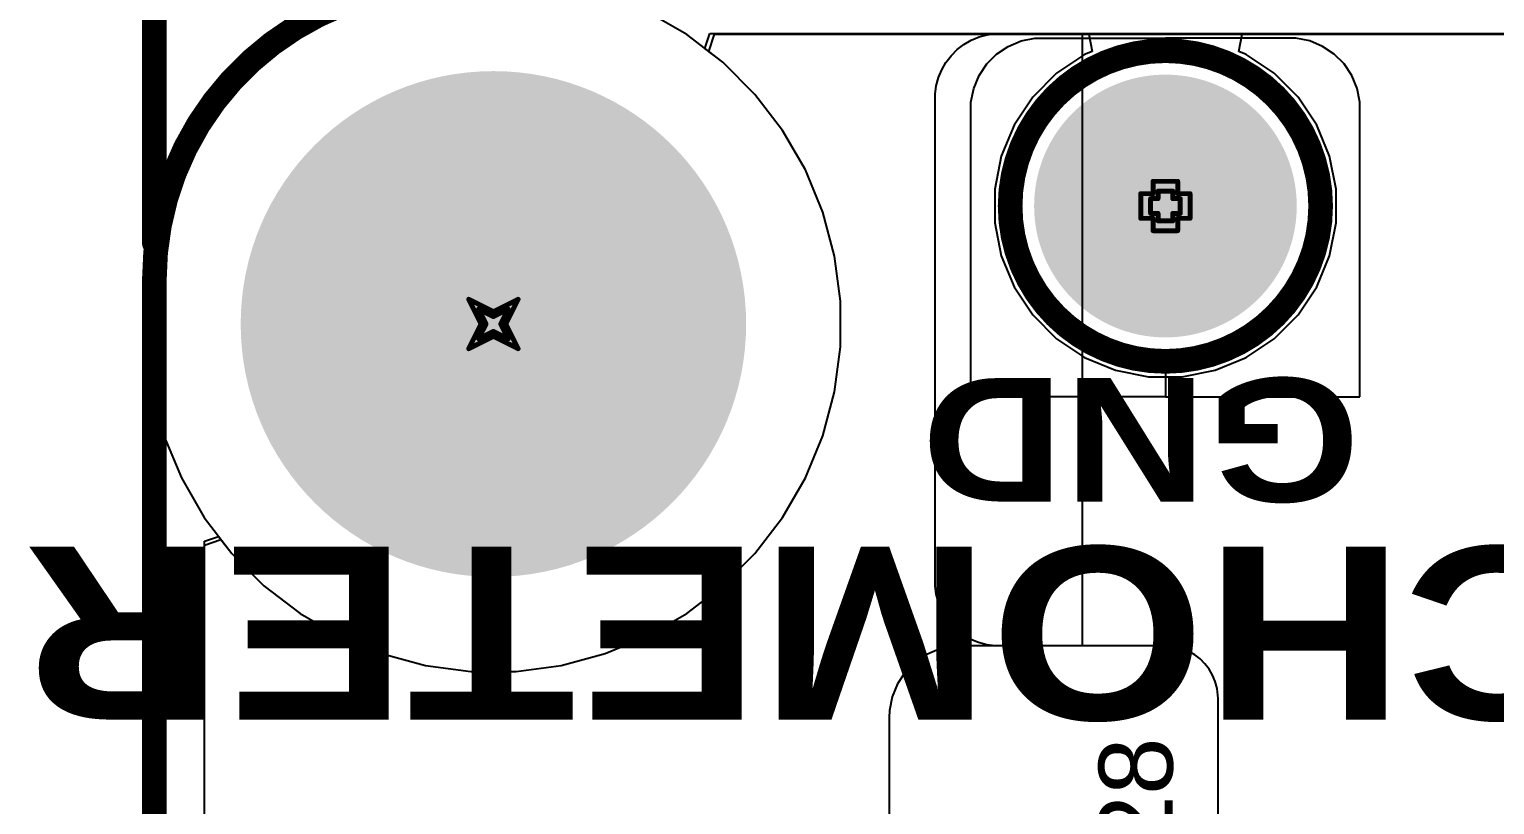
# Model space of a CAD drawing. Header units: inches. Extents: x -5 to 230, y -4 to 159.
# Drawn here: x -4.79 to 10.3, y 68.06 to 76.04 of the extents above; entities that cross this region are included whole.
import ezdxf

# ---------------------------------------------------------------- set-up
doc = ezdxf.new("R2010")
doc.units = ezdxf.units.IN
for name, color, linetype in [('Board Outline', 216, 'Continuous'), ('Bottom Layer', 5, 'Continuous'), ('Bottom Solder', 6, 'Continuous'), ('Dimension', 6, 'Continuous'), ('Drill Drawing', 1, 'Continuous'), ('Layer 1', 16, 'Continuous'), ('Layer 2', 76, 'Continuous'), ('Multi-Layer', 9, 'Continuous'), ('Pad Holes', 156, 'Continuous'), ('Top Layer', 1, 'Continuous'), ('Top Overlay', 2, 'Continuous'), ('Top Solder', 216, 'Continuous')]:
    doc.layers.add(name, color=color, linetype=linetype)
doc.styles.add('Arial', font='', dxfattribs={"height": 0.2})
doc.styles.add('Arial Black_Bold', font='', dxfattribs={"height": 0.2})
doc.styles.get('Arial').set_extended_font_data('Arial')
doc.styles.get('Arial Black_Bold').set_extended_font_data('Arial Black', bold=True)

# ---------------------------------------------------------------- blocks, each defined once
blk = doc.blocks.new('0_5___T____P___6')
at = {"layer": 'Bottom Layer'}
h = blk.add_hatch(color=5, dxfattribs=at)
edge = h.paths.add_edge_path()
edge.add_arc((0, 0), 1.25, 0, 360)
at = {"layer": 'Bottom Solder'}
h = blk.add_hatch(color=6, dxfattribs=at)
edge = h.paths.add_edge_path()
edge.add_arc((0, 0), 1.352, 0, 360)
at = {"layer": 'Layer 1'}
h = blk.add_hatch(color=16, dxfattribs=at)
edge = h.paths.add_edge_path()
edge.add_arc((0, 0), 1.25, 0, 360)
at = {"layer": 'Layer 2'}
h = blk.add_hatch(color=76, dxfattribs=at)
edge = h.paths.add_edge_path()
edge.add_arc((0, 0), 1.25, 0, 360)
at = {"layer": 'Multi-Layer'}
h = blk.add_hatch(color=9, dxfattribs=at)
edge = h.paths.add_edge_path()
edge.add_arc((0, 0), 1.25, 0, 360)
at = {"layer": 'Pad Holes'}
h = blk.add_hatch(color=7, dxfattribs=at)
edge = h.paths.add_edge_path()
edge.add_arc((0, 0), 0.75, 0, 360)
at = {"layer": 'Top Layer'}
h = blk.add_hatch(color=1, dxfattribs=at)
edge = h.paths.add_edge_path()
edge.add_arc((0, 0), 1.25, 0, 360)
at = {"layer": 'Top Solder'}
h = blk.add_hatch(color=216, dxfattribs=at)
edge = h.paths.add_edge_path()
edge.add_arc((0, 0), 1.352, 0, 360)

msp = doc.modelspace()

# ---------------------------------------------------------------- hatches: boundary and pattern name
at = {"layer": 'Bottom Layer'}
h = msp.add_hatch(color=5, dxfattribs=at)
edge = h.paths.add_edge_path()
edge.add_arc((-0.009, 73.009), 2.5, 0, 360)
at = {"layer": 'Bottom Solder'}
h = msp.add_hatch(color=6, dxfattribs=at)
edge = h.paths.add_edge_path()
edge.add_arc((-0.009, 73.009), 2.602, 0, 360)
at = {"layer": 'Layer 1'}
h = msp.add_hatch(color=16, dxfattribs=at)
edge = h.paths.add_edge_path()
edge.add_arc((-0.009, 73.009), 2.5, 0, 360)
at = {"layer": 'Layer 2'}
h = msp.add_hatch(color=76, dxfattribs=at)
edge = h.paths.add_edge_path()
edge.add_arc((-0.009, 73.009), 2.5, 0, 360)
at = {"layer": 'Multi-Layer'}
h = msp.add_hatch(color=9, dxfattribs=at)
edge = h.paths.add_edge_path()
edge.add_arc((-0.009, 73.009), 2.5, 0, 360)
at = {"layer": 'Pad Holes'}
h = msp.add_hatch(color=7, dxfattribs=at)
edge = h.paths.add_edge_path()
edge.add_arc((-0.009, 73.009), 1.5, 0, 360)
at = {"layer": 'Top Layer'}
h = msp.add_hatch(color=1, dxfattribs=at)
edge = h.paths.add_edge_path()
edge.add_arc((-0.009, 73.009), 2.5, 0, 360)
at = {"layer": 'Top Solder'}
h = msp.add_hatch(color=216, dxfattribs=at)
edge = h.paths.add_edge_path()
edge.add_arc((-0.009, 73.009), 2.602, 0, 360)

# ---------------------------------------------------------------- linework, layer by layer
at = {"layer": 'Board Outline'}
for points in [[(-3.5, 73.461, 0.254, 0.254, -0.414214), (-0.452, 76.509, 0.254, 0.254, 0)], [(-3.5, -0.443, 0.254, 0.254, 0), (-3.5, 73.461, 0.254, 0.254, 0)]]:
    msp.add_lwpolyline(points, format="xyseb", dxfattribs=at)
msp.add_lwpolyline([(-3.563, 73.461, 0.127, 0.127, 1), (-3.436, 73.461, 0.127, 0.127, 1)], format="xyseb", close=True, dxfattribs=at)
msp.add_lwpolyline([(-3.563, 73.461, 0.127, 0.127, 1), (-3.436, 73.461, 0.127, 0.127, 1)], format="xyseb", close=True, dxfattribs=at)
at = {"layer": 'Bottom Layer'}
for p, q in [((2.208, 75.813), (2.268, 75.991)), ((2.268, 75.991), (6.12, 75.991)), ((6.12, 75.991), (6.155, 75.813)), ((7.664, 75.813), (7.7, 75.991)), ((7.7, 75.991), (12.365, 75.991)), ((2.353, 75.702), (2.208, 75.813)), ((6.077, 75.781), (5.789, 75.589)), ((6.155, 75.813), (6.077, 75.781)), ((7.742, 75.781), (7.664, 75.813)), ((8.03, 75.589), (7.742, 75.781)), ((2.684, 75.371), (2.353, 75.702)), ((5.789, 75.589), (5.544, 75.344)), ((8.275, 75.344), (8.03, 75.589)), ((2.969, 74.999), (2.684, 75.371)), ((5.544, 75.344), (5.352, 75.056)), ((8.468, 75.056), (8.275, 75.344)), ((3.204, 74.594), (2.969, 74.999)), ((5.352, 75.056), (5.219, 74.736)), ((8.6, 74.736), (8.468, 75.056)), ((5.219, 74.736), (5.152, 74.396)), ((8.668, 74.396), (8.6, 74.736)), ((3.383, 74.161), (3.204, 74.594)), ((5.152, 74.396), (5.152, 74.05)), ((8.668, 74.05), (8.668, 74.396)), ((3.504, 73.708), (3.383, 74.161)), ((5.152, 74.05), (5.219, 73.71)), ((8.6, 73.71), (8.668, 74.05)), ((3.565, 73.244), (3.504, 73.708)), ((5.219, 73.71), (5.352, 73.39)), ((8.468, 73.39), (8.6, 73.71)), ((5.352, 73.39), (5.544, 73.103)), ((8.275, 73.103), (8.468, 73.39)), ((3.565, 72.775), (3.565, 73.244)), ((5.544, 73.103), (5.789, 72.858)), ((8.03, 72.858), (8.275, 73.103)), ((3.504, 72.31), (3.565, 72.775)), ((5.789, 72.858), (6.077, 72.665)), ((7.742, 72.665), (8.03, 72.858)), ((6.077, 72.665), (6.397, 72.533)), ((7.423, 72.533), (7.742, 72.665)), ((6.397, 72.533), (6.737, 72.465)), ((6.737, 72.465), (7.083, 72.465)), ((7.083, 72.465), (7.423, 72.533)), ((3.383, 71.858), (3.504, 72.31)), ((3.204, 71.425), (3.383, 71.858)), ((2.969, 71.019), (3.204, 71.425)), ((2.684, 70.647), (2.969, 71.019)), ((-2.982, 70.735), (-2.814, 70.793)), ((-2.814, 70.793), (-2.702, 70.647)), ((-2.982, 2.277), (-2.982, 70.735)), ((-2.702, 70.647), (-2.371, 70.316)), ((2.353, 70.316), (2.684, 70.647)), ((-2.371, 70.316), (-1.999, 70.031)), ((1.981, 70.031), (2.353, 70.316)), ((-1.999, 70.031), (-1.593, 69.797)), ((1.575, 69.797), (1.981, 70.031)), ((-1.593, 69.797), (-1.161, 69.617)), ((1.142, 69.617), (1.575, 69.797)), ((-1.161, 69.617), (-0.708, 69.496)), ((0.69, 69.496), (1.142, 69.617)), ((-0.708, 69.496), (-0.243, 69.435)), ((-0.243, 69.435), (0.225, 69.435)), ((0.225, 69.435), (0.69, 69.496))]:
    msp.add_line(p, q, dxfattribs=at)
at = {"layer": 'Dimension'}
msp.add_lwpolyline([(-3.5, 73.842, 0.254, 0.254, 0), (-3.5, 87.122, 0.254, 0.254, 0)], format="xyseb", dxfattribs=at)
msp.add_lwpolyline([(-3.563, 73.842, 0.127, 0.127, 1), (-3.436, 73.842, 0.127, 0.127, 1)], format="xyseb", close=True, dxfattribs=at)
at = {"layer": 'Drill Drawing'}
for points in [[(6.783, 74.35, 0.0508, 0.0508, 0), (6.783, 74.477, 0.0508, 0.0508, 0)], [(6.783, 74.477, 0.0508, 0.0508, 0), (7.037, 74.477, 0.0508, 0.0508, 0)], [(6.834, 74.299, 0.0508, 0.0508, 0), (6.834, 74.376, 0.0508, 0.0508, 0)], [(6.834, 74.376, 0.0508, 0.0508, 0), (6.986, 74.376, 0.0508, 0.0508, 0)], [(6.986, 74.299, 0.0508, 0.0508, 0), (6.986, 74.376, 0.0508, 0.0508, 0)], [(7.037, 74.35, 0.0508, 0.0508, 0), (7.037, 74.477, 0.0508, 0.0508, 0)], [(6.656, 74.096, 0.0508, 0.0508, 0), (6.656, 74.35, 0.0508, 0.0508, 0)], [(6.656, 74.35, 0.0508, 0.0508, 0), (6.783, 74.35, 0.0508, 0.0508, 0)], [(6.757, 74.147, 0.0508, 0.0508, 0), (6.757, 74.299, 0.0508, 0.0508, 0)], [(6.757, 74.299, 0.0508, 0.0508, 0), (6.834, 74.299, 0.0508, 0.0508, 0)], [(6.986, 74.299, 0.0508, 0.0508, 0), (7.062, 74.299, 0.0508, 0.0508, 0)], [(7.037, 74.35, 0.0508, 0.0508, 0), (7.164, 74.35, 0.0508, 0.0508, 0)], [(7.062, 74.147, 0.0508, 0.0508, 0), (7.062, 74.299, 0.0508, 0.0508, 0)], [(7.164, 74.096, 0.0508, 0.0508, 0), (7.164, 74.35, 0.0508, 0.0508, 0)], [(6.656, 74.096, 0.0508, 0.0508, 0), (6.783, 74.096, 0.0508, 0.0508, 0)], [(6.757, 74.147, 0.0508, 0.0508, 0), (6.834, 74.147, 0.0508, 0.0508, 0)], [(6.783, 73.969, 0.0508, 0.0508, 0), (6.783, 74.096, 0.0508, 0.0508, 0)], [(6.834, 74.071, 0.0508, 0.0508, 0), (6.834, 74.147, 0.0508, 0.0508, 0)], [(6.834, 74.071, 0.0508, 0.0508, 0), (6.986, 74.071, 0.0508, 0.0508, 0)], [(6.986, 74.147, 0.0508, 0.0508, 0), (7.062, 74.147, 0.0508, 0.0508, 0)], [(6.986, 74.071, 0.0508, 0.0508, 0), (6.986, 74.147, 0.0508, 0.0508, 0)], [(7.037, 74.096, 0.0508, 0.0508, 0), (7.164, 74.096, 0.0508, 0.0508, 0)], [(7.037, 73.969, 0.0508, 0.0508, 0), (7.037, 74.096, 0.0508, 0.0508, 0)], [(6.783, 73.969, 0.0508, 0.0508, 0), (7.037, 73.969, 0.0508, 0.0508, 0)], [(-0.263, 73.263, 0.0508, 0.0508, 0), (-0.009, 73.136, 0.0508, 0.0508, 0)], [(-0.263, 73.263, 0.0508, 0.0508, 0), (-0.136, 73.009, 0.0508, 0.0508, 0)], [(-0.162, 73.162, 0.0508, 0.0508, 0), (-0.009, 73.085, 0.0508, 0.0508, 0)], [(-0.162, 73.162, 0.0508, 0.0508, 0), (-0.085, 73.009, 0.0508, 0.0508, 0)], [(-0.009, 73.136, 0.0508, 0.0508, 0), (0.245, 73.263, 0.0508, 0.0508, 0)], [(-0.009, 73.085, 0.0508, 0.0508, 0), (0.143, 73.162, 0.0508, 0.0508, 0)], [(0.067, 73.009, 0.0508, 0.0508, 0), (0.143, 73.162, 0.0508, 0.0508, 0)], [(0.118, 73.009, 0.0508, 0.0508, 0), (0.245, 73.263, 0.0508, 0.0508, 0)], [(-0.263, 72.755, 0.0508, 0.0508, 0), (-0.136, 73.009, 0.0508, 0.0508, 0)], [(-0.162, 72.857, 0.0508, 0.0508, 0), (-0.085, 73.009, 0.0508, 0.0508, 0)], [(0.067, 73.009, 0.0508, 0.0508, 0), (0.143, 72.857, 0.0508, 0.0508, 0)], [(0.118, 73.009, 0.0508, 0.0508, 0), (0.245, 72.755, 0.0508, 0.0508, 0)], [(-0.263, 72.755, 0.0508, 0.0508, 0), (-0.009, 72.882, 0.0508, 0.0508, 0)], [(-0.162, 72.857, 0.0508, 0.0508, 0), (-0.009, 72.933, 0.0508, 0.0508, 0)], [(-0.009, 72.933, 0.0508, 0.0508, 0), (0.143, 72.857, 0.0508, 0.0508, 0)], [(-0.009, 72.882, 0.0508, 0.0508, 0), (0.245, 72.755, 0.0508, 0.0508, 0)]]:
    msp.add_lwpolyline(points, format="xyseb", dxfattribs=at)
for points in [[(6.77, 74.477, 0.0254, 0.0254, 1), (6.795, 74.477, 0.0254, 0.0254, 1)], [(6.77, 74.477, 0.0254, 0.0254, 1), (6.795, 74.477, 0.0254, 0.0254, 1)], [(6.821, 74.376, 0.0254, 0.0254, 1), (6.846, 74.376, 0.0254, 0.0254, 1)], [(6.821, 74.376, 0.0254, 0.0254, 1), (6.846, 74.376, 0.0254, 0.0254, 1)], [(6.973, 74.376, 0.0254, 0.0254, 1), (6.999, 74.376, 0.0254, 0.0254, 1)], [(6.973, 74.376, 0.0254, 0.0254, 1), (6.999, 74.376, 0.0254, 0.0254, 1)], [(7.024, 74.477, 0.0254, 0.0254, 1), (7.049, 74.477, 0.0254, 0.0254, 1)], [(7.024, 74.477, 0.0254, 0.0254, 1), (7.049, 74.477, 0.0254, 0.0254, 1)], [(6.643, 74.35, 0.0254, 0.0254, 1), (6.668, 74.35, 0.0254, 0.0254, 1)], [(6.643, 74.35, 0.0254, 0.0254, 1), (6.668, 74.35, 0.0254, 0.0254, 1)], [(6.745, 74.299, 0.0254, 0.0254, 1), (6.77, 74.299, 0.0254, 0.0254, 1)], [(6.745, 74.299, 0.0254, 0.0254, 1), (6.77, 74.299, 0.0254, 0.0254, 1)], [(6.77, 74.35, 0.0254, 0.0254, 1), (6.795, 74.35, 0.0254, 0.0254, 1)], [(6.77, 74.35, 0.0254, 0.0254, 1), (6.795, 74.35, 0.0254, 0.0254, 1)], [(6.821, 74.299, 0.0254, 0.0254, 1), (6.846, 74.299, 0.0254, 0.0254, 1)], [(6.821, 74.299, 0.0254, 0.0254, 1), (6.846, 74.299, 0.0254, 0.0254, 1)], [(6.973, 74.299, 0.0254, 0.0254, 1), (6.999, 74.299, 0.0254, 0.0254, 1)], [(6.973, 74.299, 0.0254, 0.0254, 1), (6.999, 74.299, 0.0254, 0.0254, 1)], [(7.024, 74.35, 0.0254, 0.0254, 1), (7.049, 74.35, 0.0254, 0.0254, 1)], [(7.024, 74.35, 0.0254, 0.0254, 1), (7.049, 74.35, 0.0254, 0.0254, 1)], [(7.049, 74.299, 0.0254, 0.0254, 1), (7.075, 74.299, 0.0254, 0.0254, 1)], [(7.049, 74.299, 0.0254, 0.0254, 1), (7.075, 74.299, 0.0254, 0.0254, 1)], [(7.151, 74.35, 0.0254, 0.0254, 1), (7.176, 74.35, 0.0254, 0.0254, 1)], [(7.151, 74.35, 0.0254, 0.0254, 1), (7.176, 74.35, 0.0254, 0.0254, 1)], [(6.643, 74.096, 0.0254, 0.0254, 1), (6.668, 74.096, 0.0254, 0.0254, 1)], [(6.643, 74.096, 0.0254, 0.0254, 1), (6.668, 74.096, 0.0254, 0.0254, 1)], [(6.745, 74.147, 0.0254, 0.0254, 1), (6.77, 74.147, 0.0254, 0.0254, 1)], [(6.745, 74.147, 0.0254, 0.0254, 1), (6.77, 74.147, 0.0254, 0.0254, 1)], [(6.77, 74.096, 0.0254, 0.0254, 1), (6.795, 74.096, 0.0254, 0.0254, 1)], [(6.77, 74.096, 0.0254, 0.0254, 1), (6.795, 74.096, 0.0254, 0.0254, 1)], [(6.821, 74.147, 0.0254, 0.0254, 1), (6.846, 74.147, 0.0254, 0.0254, 1)], [(6.821, 74.147, 0.0254, 0.0254, 1), (6.846, 74.147, 0.0254, 0.0254, 1)], [(6.821, 74.071, 0.0254, 0.0254, 1), (6.846, 74.071, 0.0254, 0.0254, 1)], [(6.821, 74.071, 0.0254, 0.0254, 1), (6.846, 74.071, 0.0254, 0.0254, 1)], [(6.973, 74.147, 0.0254, 0.0254, 1), (6.999, 74.147, 0.0254, 0.0254, 1)], [(6.973, 74.147, 0.0254, 0.0254, 1), (6.999, 74.147, 0.0254, 0.0254, 1)], [(6.973, 74.071, 0.0254, 0.0254, 1), (6.999, 74.071, 0.0254, 0.0254, 1)], [(6.973, 74.071, 0.0254, 0.0254, 1), (6.999, 74.071, 0.0254, 0.0254, 1)], [(7.024, 74.096, 0.0254, 0.0254, 1), (7.049, 74.096, 0.0254, 0.0254, 1)], [(7.024, 74.096, 0.0254, 0.0254, 1), (7.049, 74.096, 0.0254, 0.0254, 1)], [(7.049, 74.147, 0.0254, 0.0254, 1), (7.075, 74.147, 0.0254, 0.0254, 1)], [(7.049, 74.147, 0.0254, 0.0254, 1), (7.075, 74.147, 0.0254, 0.0254, 1)], [(7.151, 74.096, 0.0254, 0.0254, 1), (7.176, 74.096, 0.0254, 0.0254, 1)], [(7.151, 74.096, 0.0254, 0.0254, 1), (7.176, 74.096, 0.0254, 0.0254, 1)], [(6.77, 73.969, 0.0254, 0.0254, 1), (6.795, 73.969, 0.0254, 0.0254, 1)], [(6.77, 73.969, 0.0254, 0.0254, 1), (6.795, 73.969, 0.0254, 0.0254, 1)], [(7.024, 73.969, 0.0254, 0.0254, 1), (7.049, 73.969, 0.0254, 0.0254, 1)], [(7.024, 73.969, 0.0254, 0.0254, 1), (7.049, 73.969, 0.0254, 0.0254, 1)], [(-0.276, 73.263, 0.0254, 0.0254, 1), (-0.25, 73.263, 0.0254, 0.0254, 1)], [(-0.276, 73.263, 0.0254, 0.0254, 1), (-0.25, 73.263, 0.0254, 0.0254, 1)], [(-0.174, 73.162, 0.0254, 0.0254, 1), (-0.149, 73.162, 0.0254, 0.0254, 1)], [(-0.174, 73.162, 0.0254, 0.0254, 1), (-0.149, 73.162, 0.0254, 0.0254, 1)], [(0.131, 73.162, 0.0254, 0.0254, 1), (0.156, 73.162, 0.0254, 0.0254, 1)], [(0.131, 73.162, 0.0254, 0.0254, 1), (0.156, 73.162, 0.0254, 0.0254, 1)], [(0.232, 73.263, 0.0254, 0.0254, 1), (0.258, 73.263, 0.0254, 0.0254, 1)], [(0.232, 73.263, 0.0254, 0.0254, 1), (0.258, 73.263, 0.0254, 0.0254, 1)], [(-0.149, 73.009, 0.0254, 0.0254, 1), (-0.123, 73.009, 0.0254, 0.0254, 1)], [(-0.149, 73.009, 0.0254, 0.0254, 1), (-0.123, 73.009, 0.0254, 0.0254, 1)], [(-0.098, 73.009, 0.0254, 0.0254, 1), (-0.073, 73.009, 0.0254, 0.0254, 1)], [(-0.098, 73.009, 0.0254, 0.0254, 1), (-0.073, 73.009, 0.0254, 0.0254, 1)], [(-0.022, 73.136, 0.0254, 0.0254, 1), (0.004, 73.136, 0.0254, 0.0254, 1)], [(-0.022, 73.136, 0.0254, 0.0254, 1), (0.004, 73.136, 0.0254, 0.0254, 1)], [(-0.022, 73.085, 0.0254, 0.0254, 1), (0.004, 73.085, 0.0254, 0.0254, 1)], [(-0.022, 73.085, 0.0254, 0.0254, 1), (0.004, 73.085, 0.0254, 0.0254, 1)], [(0.054, 73.009, 0.0254, 0.0254, 1), (0.08, 73.009, 0.0254, 0.0254, 1)], [(0.054, 73.009, 0.0254, 0.0254, 1), (0.08, 73.009, 0.0254, 0.0254, 1)], [(0.105, 73.009, 0.0254, 0.0254, 1), (0.131, 73.009, 0.0254, 0.0254, 1)], [(0.105, 73.009, 0.0254, 0.0254, 1), (0.131, 73.009, 0.0254, 0.0254, 1)], [(-0.174, 72.857, 0.0254, 0.0254, 1), (-0.149, 72.857, 0.0254, 0.0254, 1)], [(-0.174, 72.857, 0.0254, 0.0254, 1), (-0.149, 72.857, 0.0254, 0.0254, 1)], [(-0.022, 72.933, 0.0254, 0.0254, 1), (0.004, 72.933, 0.0254, 0.0254, 1)], [(-0.022, 72.933, 0.0254, 0.0254, 1), (0.004, 72.933, 0.0254, 0.0254, 1)], [(-0.022, 72.882, 0.0254, 0.0254, 1), (0.004, 72.882, 0.0254, 0.0254, 1)], [(-0.022, 72.882, 0.0254, 0.0254, 1), (0.004, 72.882, 0.0254, 0.0254, 1)], [(0.131, 72.857, 0.0254, 0.0254, 1), (0.156, 72.857, 0.0254, 0.0254, 1)], [(0.131, 72.857, 0.0254, 0.0254, 1), (0.156, 72.857, 0.0254, 0.0254, 1)], [(-0.276, 72.755, 0.0254, 0.0254, 1), (-0.25, 72.755, 0.0254, 0.0254, 1)], [(-0.276, 72.755, 0.0254, 0.0254, 1), (-0.25, 72.755, 0.0254, 0.0254, 1)], [(0.232, 72.755, 0.0254, 0.0254, 1), (0.258, 72.755, 0.0254, 0.0254, 1)], [(0.232, 72.755, 0.0254, 0.0254, 1), (0.258, 72.755, 0.0254, 0.0254, 1)]]:
    msp.add_lwpolyline(points, format="xyseb", close=True, dxfattribs=at)
at = {"layer": 'Layer 1'}
for p, q in [((2.208, 75.813), (2.268, 75.991)), ((2.268, 75.991), (12.365, 75.991)), ((2.353, 75.702), (2.208, 75.813)), ((2.684, 75.371), (2.353, 75.702)), ((2.969, 74.999), (2.684, 75.371)), ((3.204, 74.594), (2.969, 74.999)), ((3.383, 74.161), (3.204, 74.594)), ((3.504, 73.708), (3.383, 74.161)), ((3.565, 73.244), (3.504, 73.708)), ((3.565, 72.775), (3.565, 73.244)), ((3.504, 72.31), (3.565, 72.775)), ((3.383, 71.858), (3.504, 72.31)), ((3.204, 71.425), (3.383, 71.858)), ((2.969, 71.019), (3.204, 71.425)), ((2.684, 70.647), (2.969, 71.019)), ((-2.982, 70.735), (-2.814, 70.793)), ((-2.814, 70.793), (-2.702, 70.647)), ((-2.982, 64.346), (-2.982, 70.735)), ((-2.702, 70.647), (-2.371, 70.316)), ((2.353, 70.316), (2.684, 70.647)), ((-2.371, 70.316), (-1.999, 70.031)), ((1.981, 70.031), (2.353, 70.316)), ((-1.999, 70.031), (-1.593, 69.797)), ((1.575, 69.797), (1.981, 70.031)), ((-1.593, 69.797), (-1.161, 69.617)), ((1.142, 69.617), (1.575, 69.797)), ((-1.161, 69.617), (-0.708, 69.496)), ((0.69, 69.496), (1.142, 69.617)), ((-0.708, 69.496), (-0.243, 69.435)), ((-0.243, 69.435), (0.225, 69.435)), ((0.225, 69.435), (0.69, 69.496))]:
    msp.add_line(p, q, dxfattribs=at)
at = {"layer": 'Layer 2'}
for p, q in [((2.208, 75.813), (2.268, 75.991)), ((2.268, 75.991), (6.12, 75.991)), ((6.12, 75.991), (6.155, 75.813)), ((7.664, 75.813), (7.7, 75.991)), ((7.7, 75.991), (12.365, 75.991)), ((2.353, 75.702), (2.208, 75.813)), ((6.077, 75.781), (5.789, 75.589)), ((6.155, 75.813), (6.077, 75.781)), ((7.742, 75.781), (7.664, 75.813)), ((8.03, 75.589), (7.742, 75.781)), ((2.684, 75.371), (2.353, 75.702)), ((5.789, 75.589), (5.544, 75.344)), ((8.275, 75.344), (8.03, 75.589)), ((2.969, 74.999), (2.684, 75.371)), ((5.544, 75.344), (5.352, 75.056)), ((8.468, 75.056), (8.275, 75.344)), ((3.204, 74.594), (2.969, 74.999)), ((5.352, 75.056), (5.219, 74.736)), ((8.6, 74.736), (8.468, 75.056)), ((5.219, 74.736), (5.152, 74.396)), ((8.668, 74.396), (8.6, 74.736)), ((3.383, 74.161), (3.204, 74.594)), ((5.152, 74.396), (5.152, 74.05)), ((8.668, 74.05), (8.668, 74.396)), ((3.504, 73.708), (3.383, 74.161)), ((5.152, 74.05), (5.219, 73.71)), ((8.6, 73.71), (8.668, 74.05)), ((3.565, 73.244), (3.504, 73.708)), ((5.219, 73.71), (5.352, 73.39)), ((8.468, 73.39), (8.6, 73.71)), ((5.352, 73.39), (5.544, 73.103)), ((8.275, 73.103), (8.468, 73.39)), ((3.565, 72.775), (3.565, 73.244)), ((5.544, 73.103), (5.789, 72.858)), ((8.03, 72.858), (8.275, 73.103)), ((3.504, 72.31), (3.565, 72.775)), ((5.789, 72.858), (6.077, 72.665)), ((7.742, 72.665), (8.03, 72.858)), ((6.077, 72.665), (6.397, 72.533)), ((7.423, 72.533), (7.742, 72.665)), ((6.397, 72.533), (6.737, 72.465)), ((6.737, 72.465), (7.083, 72.465)), ((7.083, 72.465), (7.423, 72.533)), ((3.383, 71.858), (3.504, 72.31)), ((3.204, 71.425), (3.383, 71.858)), ((2.969, 71.019), (3.204, 71.425)), ((2.684, 70.647), (2.969, 71.019)), ((-2.982, 70.735), (-2.814, 70.793)), ((-2.814, 70.793), (-2.702, 70.647)), ((-2.982, 2.277), (-2.982, 70.735)), ((-2.702, 70.647), (-2.371, 70.316)), ((2.353, 70.316), (2.684, 70.647)), ((-2.371, 70.316), (-1.999, 70.031)), ((1.981, 70.031), (2.353, 70.316)), ((-1.999, 70.031), (-1.593, 69.797)), ((1.575, 69.797), (1.981, 70.031)), ((-1.593, 69.797), (-1.161, 69.617)), ((1.142, 69.617), (1.575, 69.797)), ((-1.161, 69.617), (-0.708, 69.496)), ((0.69, 69.496), (1.142, 69.617)), ((-0.708, 69.496), (-0.243, 69.435)), ((-0.243, 69.435), (0.225, 69.435)), ((0.225, 69.435), (0.69, 69.496))]:
    msp.add_line(p, q, dxfattribs=at)
at = {"layer": 'Multi-Layer'}
for p, q in [((-1.593, 76.222), (-1.999, 75.988)), ((1.981, 75.988), (1.575, 76.222)), ((-1.999, 75.988), (-2.371, 75.702)), ((2.353, 75.702), (1.981, 75.988)), ((-2.371, 75.702), (-2.702, 75.371)), ((2.684, 75.371), (2.353, 75.702)), ((-2.702, 75.371), (-2.988, 74.999)), ((2.969, 74.999), (2.684, 75.371)), ((-2.988, 74.999), (-3.222, 74.594)), ((3.204, 74.594), (2.969, 74.999)), ((-3.222, 74.594), (-3.401, 74.161)), ((3.383, 74.161), (3.204, 74.594)), ((-3.401, 74.161), (-3.522, 73.708)), ((3.504, 73.708), (3.383, 74.161)), ((-3.522, 73.708), (-3.584, 73.244)), ((3.565, 73.244), (3.504, 73.708)), ((-3.584, 73.244), (-3.584, 73.009)), ((3.565, 73.009), (3.565, 73.244)), ((-3.584, 73.009), (-3.584, 73.009)), ((-3.584, 73.009), (-3.584, 72.775)), ((3.565, 72.775), (3.565, 73.009)), ((-3.584, 72.775), (-3.522, 72.31)), ((3.504, 72.31), (3.565, 72.775)), ((-3.522, 72.31), (-3.401, 71.858)), ((3.383, 71.858), (3.504, 72.31)), ((-3.401, 71.858), (-3.222, 71.425)), ((3.204, 71.425), (3.383, 71.858)), ((-3.222, 71.425), (-2.988, 71.019)), ((2.969, 71.019), (3.204, 71.425)), ((-2.988, 71.019), (-2.702, 70.647)), ((2.684, 70.647), (2.969, 71.019)), ((-2.702, 70.647), (-2.371, 70.316)), ((2.353, 70.316), (2.684, 70.647)), ((-2.371, 70.316), (-1.999, 70.031)), ((1.981, 70.031), (2.353, 70.316)), ((-1.999, 70.031), (-1.593, 69.797)), ((1.575, 69.797), (1.981, 70.031)), ((-1.593, 69.797), (-1.161, 69.617)), ((1.142, 69.617), (1.575, 69.797)), ((-1.161, 69.617), (-0.708, 69.496)), ((0.69, 69.496), (1.142, 69.617)), ((-0.708, 69.496), (-0.243, 69.435)), ((-0.243, 69.435), (-0.009, 69.435)), ((-0.009, 69.435), (0.225, 69.435)), ((0.225, 69.435), (0.69, 69.496))]:
    msp.add_line(p, q, dxfattribs=at)
at = {"layer": 'Top Layer'}
for p, q in [((2.168, 75.844), (2.219, 75.997)), ((2.219, 75.997), (6.054, 75.997)), ((4.835, 75.885), (4.911, 75.929)), ((4.911, 75.929), (4.992, 75.963)), ((4.992, 75.963), (5.076, 75.985)), ((5.076, 75.985), (5.163, 75.997)), ((5.163, 75.997), (5.207, 75.997)), ((5.207, 75.997), (10.393, 75.997)), ((6.054, 75.997), (6.054, 69.698)), ((2.353, 75.702), (2.168, 75.844)), ((4.65, 75.701), (4.704, 75.77)), ((4.704, 75.77), (4.766, 75.832)), ((4.766, 75.832), (4.835, 75.885)), ((2.684, 75.371), (2.353, 75.702)), ((4.573, 75.544), (4.607, 75.625)), ((4.607, 75.625), (4.65, 75.701)), ((4.539, 75.373), (4.55, 75.459)), ((4.55, 75.459), (4.573, 75.544)), ((2.969, 74.999), (2.684, 75.371)), ((4.539, 75.329), (4.539, 75.373)), ((4.539, 70.358), (4.539, 75.329)), ((3.204, 74.594), (2.969, 74.999)), ((3.383, 74.161), (3.204, 74.594)), ((3.504, 73.708), (3.383, 74.161)), ((3.565, 73.244), (3.504, 73.708)), ((3.565, 72.775), (3.565, 73.244)), ((3.504, 72.31), (3.565, 72.775)), ((3.383, 71.858), (3.504, 72.31)), ((3.204, 71.425), (3.383, 71.858)), ((2.969, 71.019), (3.204, 71.425)), ((2.684, 70.647), (2.969, 71.019)), ((-2.982, 70.775), (-2.838, 70.824)), ((-2.982, 55.374), (-2.982, 70.775)), ((-2.838, 70.824), (-2.702, 70.647)), ((-2.702, 70.647), (-2.371, 70.316)), ((2.353, 70.316), (2.684, 70.647)), ((-2.371, 70.316), (-1.999, 70.031)), ((1.981, 70.031), (2.353, 70.316)), ((4.539, 70.315), (4.539, 70.358)), ((4.55, 70.229), (4.539, 70.315)), ((4.573, 70.145), (4.55, 70.229)), ((-1.999, 70.031), (-1.593, 69.797)), ((1.575, 69.797), (1.981, 70.031)), ((4.606, 70.065), (4.573, 70.145)), ((4.649, 69.99), (4.606, 70.065)), ((4.702, 69.922), (4.649, 69.99)), ((4.763, 69.86), (4.702, 69.922)), ((4.832, 69.808), (4.763, 69.86)), ((-1.593, 69.797), (-1.161, 69.617)), ((1.142, 69.617), (1.575, 69.797)), ((4.907, 69.764), (4.832, 69.808)), ((4.987, 69.731), (4.907, 69.764)), ((5.07, 69.709), (4.987, 69.731)), ((5.156, 69.698), (5.07, 69.709)), ((-1.161, 69.617), (-0.708, 69.496)), ((0.69, 69.496), (1.142, 69.617)), ((4.454, 69.61), (4.334, 69.53)), ((4.588, 69.666), (4.454, 69.61)), ((4.729, 69.694), (4.588, 69.666)), ((4.802, 69.698), (4.729, 69.694)), ((6.054, 69.698), (4.802, 69.698)), ((5.199, 69.698), (5.156, 69.698)), ((6.909, 69.698), (5.199, 69.698)), ((6.944, 69.696), (6.909, 69.698)), ((7.015, 69.687), (6.944, 69.696)), ((7.083, 69.669), (7.015, 69.687)), ((7.149, 69.642), (7.083, 69.669)), ((7.211, 69.606), (7.149, 69.642)), ((7.267, 69.563), (7.211, 69.606)), ((7.317, 69.513), (7.267, 69.563)), ((-0.708, 69.496), (-0.243, 69.435)), ((-0.243, 69.435), (0.225, 69.435)), ((0.225, 69.435), (0.69, 69.496)), ((4.231, 69.428), (4.151, 69.308)), ((4.334, 69.53), (4.231, 69.428)), ((7.36, 69.456), (7.317, 69.513)), ((7.396, 69.395), (7.36, 69.456)), ((4.151, 69.308), (4.096, 69.174)), ((7.423, 69.329), (7.396, 69.395)), ((7.441, 69.26), (7.423, 69.329)), ((7.451, 69.19), (7.441, 69.26)), ((4.096, 69.174), (4.068, 69.032)), ((7.452, 69.155), (7.451, 69.19)), ((7.452, 65.786), (7.452, 69.155)), ((4.068, 69.032), (4.064, 68.96)), ((4.064, 68.96), (4.064, 68.96)), ((4.064, 68.96), (4.064, 68.96)), ((4.064, 68.96), (4.064, 66.294))]:
    msp.add_line(p, q, dxfattribs=at)
at = {"layer": 'Top Overlay'}
for p, q in [((5.292, 75.866), (5.424, 75.921)), ((5.424, 75.921), (5.565, 75.949)), ((5.565, 75.949), (5.637, 75.949)), ((5.637, 75.949), (5.637, 75.949)), ((5.637, 75.949), (6.91, 75.949)), ((6.91, 75.949), (6.91, 75.822)), ((8.183, 75.949), (6.91, 75.949)), ((6.91, 75.949), (6.91, 75.822)), ((8.254, 75.949), (8.183, 75.949)), ((8.183, 75.949), (8.183, 75.949)), ((8.395, 75.921), (8.254, 75.949)), ((8.528, 75.866), (8.395, 75.921)), ((5.071, 75.685), (5.172, 75.786)), ((5.172, 75.786), (5.292, 75.866)), ((6.446, 75.753), (6.156, 75.633)), ((6.753, 75.814), (6.446, 75.753)), ((6.91, 75.822), (6.753, 75.814)), ((6.91, 75.822), (7.066, 75.814)), ((7.066, 75.814), (7.374, 75.753)), ((7.374, 75.753), (7.663, 75.633)), ((8.647, 75.786), (8.528, 75.866)), ((8.749, 75.685), (8.647, 75.786)), ((4.991, 75.565), (5.071, 75.685)), ((6.156, 75.633), (5.896, 75.459)), ((7.663, 75.633), (7.924, 75.459)), ((8.828, 75.565), (8.749, 75.685)), ((4.936, 75.433), (4.991, 75.565)), ((5.896, 75.459), (5.674, 75.237)), ((7.924, 75.459), (8.145, 75.237)), ((8.883, 75.433), (8.828, 75.565)), ((4.908, 75.292), (4.936, 75.433)), ((4.908, 75.22), (4.908, 75.292)), ((8.911, 75.292), (8.883, 75.433)), ((8.911, 75.22), (8.911, 75.292)), ((4.908, 72.259), (4.908, 75.22)), ((5.674, 75.237), (5.5, 74.977)), ((8.145, 75.237), (8.32, 74.977)), ((8.911, 72.259), (8.911, 75.22)), ((5.5, 74.977), (5.38, 74.687)), ((8.32, 74.977), (8.44, 74.687)), ((5.38, 74.687), (5.319, 74.38)), ((8.44, 74.687), (8.501, 74.38)), ((5.319, 74.38), (5.311, 74.223)), ((8.501, 74.38), (8.508, 74.223)), ((5.311, 74.223), (5.319, 74.066)), ((8.508, 74.223), (8.501, 74.066)), ((8.508, 74.223), (8.508, 74.223)), ((5.319, 74.066), (5.38, 73.759)), ((8.501, 74.066), (8.44, 73.759)), ((5.38, 73.759), (5.5, 73.47)), ((8.44, 73.759), (8.32, 73.47)), ((5.5, 73.47), (5.674, 73.209)), ((8.32, 73.47), (8.145, 73.209)), ((5.674, 73.209), (5.896, 72.987)), ((8.145, 73.209), (7.924, 72.987)), ((5.896, 72.987), (6.156, 72.813)), ((7.924, 72.987), (7.663, 72.813)), ((6.156, 72.813), (6.446, 72.693)), ((7.663, 72.813), (7.374, 72.693)), ((6.446, 72.693), (6.753, 72.632)), ((6.753, 72.632), (6.91, 72.625)), ((7.066, 72.632), (6.91, 72.625)), ((6.91, 72.625), (6.91, 72.625)), ((6.91, 72.625), (6.91, 72.259)), ((6.91, 72.625), (6.91, 72.625)), ((6.91, 72.625), (6.91, 72.259)), ((7.374, 72.693), (7.066, 72.632)), ((6.91, 72.259), (4.908, 72.259)), ((6.91, 72.259), (8.911, 72.259))]:
    msp.add_line(p, q, dxfattribs=at)
for points in [[(8.508, 74.223, 0.254, 0.254, 1), (5.311, 74.223, 0.254, 0.254, 1)], [(5.248, 74.223, 0.127, 0.127, 1), (5.375, 74.223, 0.127, 0.127, 1)], [(8.445, 74.223, 0.127, 0.127, 1), (8.572, 74.223, 0.127, 0.127, 1)]]:
    msp.add_lwpolyline(points, format="xyseb", close=True, dxfattribs=at)

# ---------------------------------------------------------------- block references
at = {"rotation": 270}
msp.add_blockref('0_5___T____P___6', (6.91, 74.223), dxfattribs=at)

# ---------------------------------------------------------------- texts
at = {"layer": 'Top Overlay'}
for s, height, rotation, style, p in [('GND', 1.27, 180, 'Arial Black_Bold', (8.911, 72.452)), ('TACHOMETER', 1.778, 180, 'Arial Black_Bold', (15.211, 70.717)), ('D28', 0.762, 90, 'Arial', (6.985, 66.802))]:
    msp.add_text(s, height=height, rotation=rotation, dxfattribs=dict(at, style=style)).set_placement(p)

doc.saveas('drawing.dxf')
